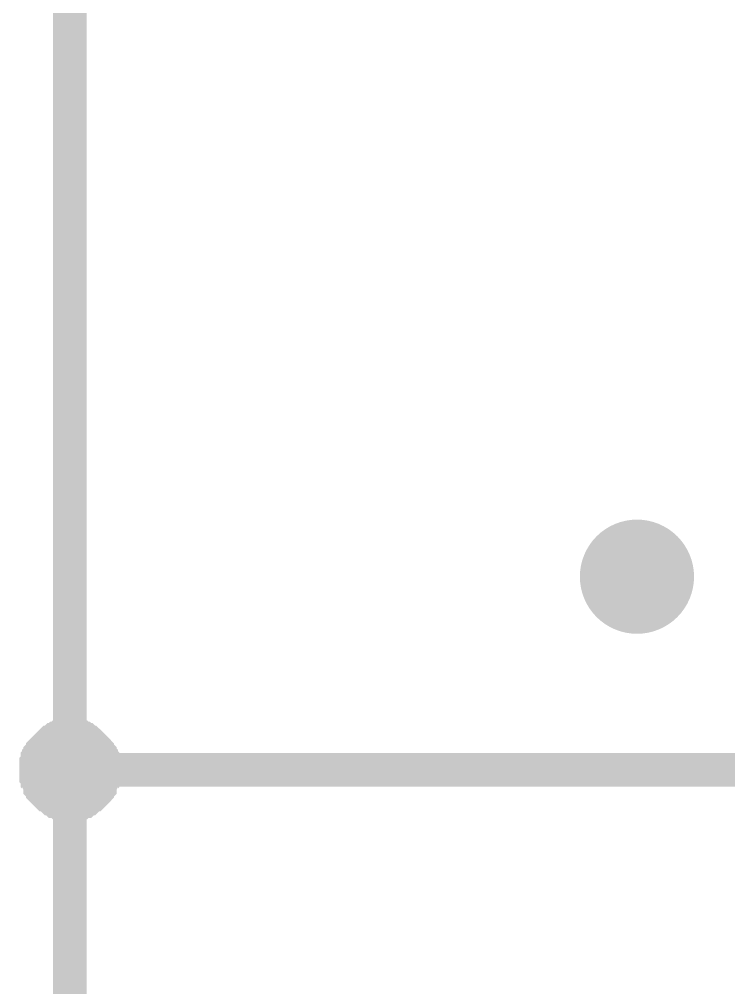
# Model space of a CAD drawing. Header units: millimetres. Extents: x 2.64 to 11.44, y 2.16 to 8.68.
# Drawn here: x 6.8703 to 7.1187, y 4.4821 to 4.8212 of the extents above; entities that cross this region are included whole.
import ezdxf

# ---------------------------------------------------------------- set-up
doc = ezdxf.new("R2010")
doc.units = ezdxf.units.MM
doc.header["$MEASUREMENT"] = 0
doc.layers.add('Sheet', color=255, linetype='Continuous')

msp = doc.modelspace()

# ---------------------------------------------------------------- linework, layer by layer
at = {"layer": 'Sheet', "const_width": 0.0118}
for points in [[(6.888, 4.92078), (6.888, 4.79192)], [(6.888, 4.79192), (6.888, 4.55833), (6.888, 4.55833), (7.18008, 4.55833), (7.23831, 4.55833)], [(6.87617, 4.55833), (6.87617, 4.55879), (6.87617, 4.5597), (6.87617, 4.56015), (6.87662, 4.56061), (6.87662, 4.56106), (6.87662, 4.56198), (6.87708, 4.56243), (6.87708, 4.56289), (6.87753, 4.56334), (6.87753, 4.5638), (6.87799, 4.56425), (6.87844, 4.56471), (6.87844, 4.56516), (6.8789, 4.56562), (6.87935, 4.56607), (6.87981, 4.56653), (6.88026, 4.56698), (6.88072, 4.56744), (6.88117, 4.56789), (6.88163, 4.56789), (6.88208, 4.56835), (6.88254, 4.56881), (6.88299, 4.56881), (6.88345, 4.56926), (6.8839, 4.56926), (6.88436, 4.56972), (6.88527, 4.56972), (6.88572, 4.56972), (6.88618, 4.57017), (6.88663, 4.57017), (6.88754, 4.57017), (6.888, 4.57017)], [(6.87617, 4.55833), (6.87617, 4.55879), (6.87617, 4.5597), (6.87617, 4.56015), (6.87662, 4.56061), (6.87662, 4.56106), (6.87662, 4.56198), (6.87708, 4.56243), (6.87708, 4.56289), (6.87753, 4.56334), (6.87753, 4.5638), (6.87799, 4.56425), (6.87844, 4.56471), (6.87844, 4.56516), (6.8789, 4.56562), (6.87935, 4.56607), (6.87981, 4.56653), (6.88026, 4.56698), (6.88072, 4.56744), (6.88117, 4.56789), (6.88163, 4.56789), (6.88208, 4.56835), (6.88254, 4.56881), (6.88299, 4.56881), (6.88345, 4.56926), (6.8839, 4.56926), (6.88436, 4.56972), (6.88527, 4.56972), (6.88572, 4.56972), (6.88618, 4.57017), (6.88663, 4.57017), (6.88754, 4.57017), (6.888, 4.57017)], [(6.87617, 4.55833), (6.87617, 4.55879), (6.87617, 4.5597), (6.87617, 4.56015), (6.87662, 4.56061), (6.87662, 4.56106), (6.87662, 4.56198), (6.87708, 4.56243), (6.87708, 4.56289), (6.87753, 4.56334), (6.87753, 4.5638), (6.87799, 4.56425), (6.87844, 4.56471), (6.87844, 4.56516), (6.8789, 4.56562), (6.87935, 4.56607), (6.87981, 4.56653), (6.88026, 4.56698), (6.88072, 4.56744), (6.88117, 4.56789), (6.88163, 4.56789), (6.88208, 4.56835), (6.88254, 4.56881), (6.88299, 4.56881), (6.88345, 4.56926), (6.8839, 4.56926), (6.88436, 4.56972), (6.88527, 4.56972), (6.88572, 4.56972), (6.88618, 4.57017), (6.88663, 4.57017), (6.88754, 4.57017), (6.888, 4.57017)], [(6.87617, 4.55833), (6.87617, 4.55879), (6.87617, 4.5597), (6.87617, 4.56015), (6.87662, 4.56061), (6.87662, 4.56106), (6.87662, 4.56198), (6.87708, 4.56243), (6.87708, 4.56289), (6.87753, 4.56334), (6.87753, 4.5638), (6.87799, 4.56425), (6.87844, 4.56471), (6.87844, 4.56516), (6.8789, 4.56562), (6.87935, 4.56607), (6.87981, 4.56653), (6.88026, 4.56698), (6.88072, 4.56744), (6.88117, 4.56789), (6.88163, 4.56789), (6.88208, 4.56835), (6.88254, 4.56881), (6.88299, 4.56881), (6.88345, 4.56926), (6.8839, 4.56926), (6.88436, 4.56972), (6.88527, 4.56972), (6.88572, 4.56972), (6.88618, 4.57017), (6.88663, 4.57017), (6.88754, 4.57017), (6.888, 4.57017)], [(6.87617, 4.55833), (6.87617, 4.55879), (6.87617, 4.5597), (6.87617, 4.56015), (6.87662, 4.56061), (6.87662, 4.56106), (6.87662, 4.56198), (6.87708, 4.56243), (6.87708, 4.56289), (6.87753, 4.56334), (6.87753, 4.5638), (6.87799, 4.56425), (6.87844, 4.56471), (6.87844, 4.56516), (6.8789, 4.56562), (6.87935, 4.56607), (6.87981, 4.56653), (6.88026, 4.56698), (6.88072, 4.56744), (6.88117, 4.56789), (6.88163, 4.56789), (6.88208, 4.56835), (6.88254, 4.56881), (6.88299, 4.56881), (6.88345, 4.56926), (6.8839, 4.56926), (6.88436, 4.56972), (6.88527, 4.56972), (6.88572, 4.56972), (6.88618, 4.57017), (6.88663, 4.57017), (6.88754, 4.57017), (6.888, 4.57017)], [(6.87617, 4.55833), (6.87617, 4.55879), (6.87617, 4.5597), (6.87617, 4.56015), (6.87662, 4.56061), (6.87662, 4.56106), (6.87662, 4.56198), (6.87708, 4.56243), (6.87708, 4.56289), (6.87753, 4.56334), (6.87753, 4.5638), (6.87799, 4.56425), (6.87844, 4.56471), (6.87844, 4.56516), (6.8789, 4.56562), (6.87935, 4.56607), (6.87981, 4.56653), (6.88026, 4.56698), (6.88072, 4.56744), (6.88117, 4.56789), (6.88163, 4.56789), (6.88208, 4.56835), (6.88254, 4.56881), (6.88299, 4.56881), (6.88345, 4.56926), (6.8839, 4.56926), (6.88436, 4.56972), (6.88527, 4.56972), (6.88572, 4.56972), (6.88618, 4.57017), (6.88663, 4.57017), (6.88754, 4.57017), (6.888, 4.57017)], [(6.87617, 4.55833), (6.87617, 4.55879), (6.87617, 4.5597), (6.87617, 4.56015), (6.87662, 4.56061), (6.87662, 4.56106), (6.87662, 4.56198), (6.87708, 4.56243), (6.87708, 4.56289), (6.87753, 4.56334), (6.87753, 4.5638), (6.87799, 4.56425), (6.87844, 4.56471), (6.87844, 4.56516), (6.8789, 4.56562), (6.87935, 4.56607), (6.87981, 4.56653), (6.88026, 4.56698), (6.88072, 4.56744), (6.88117, 4.56789), (6.88163, 4.56789), (6.88208, 4.56835), (6.88254, 4.56881), (6.88299, 4.56881), (6.88345, 4.56926), (6.8839, 4.56926), (6.88436, 4.56972), (6.88527, 4.56972), (6.88572, 4.56972), (6.88618, 4.57017), (6.88663, 4.57017), (6.88754, 4.57017), (6.888, 4.57017)], [(6.87617, 4.55833), (6.87617, 4.55879), (6.87617, 4.5597), (6.87617, 4.56015), (6.87662, 4.56061), (6.87662, 4.56106), (6.87662, 4.56198), (6.87708, 4.56243), (6.87708, 4.56289), (6.87753, 4.56334), (6.87753, 4.5638), (6.87799, 4.56425), (6.87844, 4.56471), (6.87844, 4.56516), (6.8789, 4.56562), (6.87935, 4.56607), (6.87981, 4.56653), (6.88026, 4.56698), (6.88072, 4.56744), (6.88117, 4.56789), (6.88163, 4.56789), (6.88208, 4.56835), (6.88254, 4.56881), (6.88299, 4.56881), (6.88345, 4.56926), (6.8839, 4.56926), (6.88436, 4.56972), (6.88527, 4.56972), (6.88572, 4.56972), (6.88618, 4.57017), (6.88663, 4.57017), (6.88754, 4.57017), (6.888, 4.57017)], [(6.888, 4.57017), (6.888, 4.57017)], [(6.888, 4.57017), (6.88845, 4.57017), (6.88936, 4.57017), (6.88982, 4.57017), (6.89027, 4.56972), (6.89073, 4.56972), (6.89164, 4.56972), (6.89209, 4.56926), (6.89255, 4.56926), (6.893, 4.56881), (6.89346, 4.56881), (6.89391, 4.56835), (6.89437, 4.56789), (6.89482, 4.56789), (6.89528, 4.56744), (6.89573, 4.56698), (6.89619, 4.56653), (6.89664, 4.56607), (6.8971, 4.56562), (6.89755, 4.56516), (6.89755, 4.56471), (6.89801, 4.56425), (6.89846, 4.5638), (6.89846, 4.56334), (6.89892, 4.56289), (6.89892, 4.56243), (6.89937, 4.56198), (6.89937, 4.56106), (6.89937, 4.56061), (6.89983, 4.56015), (6.89983, 4.5597), (6.89983, 4.55879), (6.89983, 4.55833)], [(6.888, 4.57017), (6.888, 4.57017)], [(6.888, 4.57017), (6.88845, 4.57017), (6.88936, 4.57017), (6.88982, 4.57017), (6.89027, 4.56972), (6.89073, 4.56972), (6.89164, 4.56972), (6.89209, 4.56926), (6.89255, 4.56926), (6.893, 4.56881), (6.89346, 4.56881), (6.89391, 4.56835), (6.89437, 4.56789), (6.89482, 4.56789), (6.89528, 4.56744), (6.89573, 4.56698), (6.89619, 4.56653), (6.89664, 4.56607), (6.8971, 4.56562), (6.89755, 4.56516), (6.89755, 4.56471), (6.89801, 4.56425), (6.89846, 4.5638), (6.89846, 4.56334), (6.89892, 4.56289), (6.89892, 4.56243), (6.89937, 4.56198), (6.89937, 4.56106), (6.89937, 4.56061), (6.89983, 4.56015), (6.89983, 4.5597), (6.89983, 4.55879), (6.89983, 4.55833)], [(6.888, 4.57017), (6.888, 4.57017)], [(6.888, 4.57017), (6.88845, 4.57017), (6.88936, 4.57017), (6.88982, 4.57017), (6.89027, 4.56972), (6.89073, 4.56972), (6.89164, 4.56972), (6.89209, 4.56926), (6.89255, 4.56926), (6.893, 4.56881), (6.89346, 4.56881), (6.89391, 4.56835), (6.89437, 4.56789), (6.89482, 4.56789), (6.89528, 4.56744), (6.89573, 4.56698), (6.89619, 4.56653), (6.89664, 4.56607), (6.8971, 4.56562), (6.89755, 4.56516), (6.89755, 4.56471), (6.89801, 4.56425), (6.89846, 4.5638), (6.89846, 4.56334), (6.89892, 4.56289), (6.89892, 4.56243), (6.89937, 4.56198), (6.89937, 4.56106), (6.89937, 4.56061), (6.89983, 4.56015), (6.89983, 4.5597), (6.89983, 4.55879), (6.89983, 4.55833)], [(6.888, 4.57017), (6.888, 4.57017)], [(6.888, 4.57017), (6.88845, 4.57017), (6.88936, 4.57017), (6.88982, 4.57017), (6.89027, 4.56972), (6.89073, 4.56972), (6.89164, 4.56972), (6.89209, 4.56926), (6.89255, 4.56926), (6.893, 4.56881), (6.89346, 4.56881), (6.89391, 4.56835), (6.89437, 4.56789), (6.89482, 4.56789), (6.89528, 4.56744), (6.89573, 4.56698), (6.89619, 4.56653), (6.89664, 4.56607), (6.8971, 4.56562), (6.89755, 4.56516), (6.89755, 4.56471), (6.89801, 4.56425), (6.89846, 4.5638), (6.89846, 4.56334), (6.89892, 4.56289), (6.89892, 4.56243), (6.89937, 4.56198), (6.89937, 4.56106), (6.89937, 4.56061), (6.89983, 4.56015), (6.89983, 4.5597), (6.89983, 4.55879), (6.89983, 4.55833)], [(6.888, 4.57017), (6.888, 4.57017)], [(6.888, 4.57017), (6.88845, 4.57017), (6.88936, 4.57017), (6.88982, 4.57017), (6.89027, 4.56972), (6.89073, 4.56972), (6.89164, 4.56972), (6.89209, 4.56926), (6.89255, 4.56926), (6.893, 4.56881), (6.89346, 4.56881), (6.89391, 4.56835), (6.89437, 4.56789), (6.89482, 4.56789), (6.89528, 4.56744), (6.89573, 4.56698), (6.89619, 4.56653), (6.89664, 4.56607), (6.8971, 4.56562), (6.89755, 4.56516), (6.89755, 4.56471), (6.89801, 4.56425), (6.89846, 4.5638), (6.89846, 4.56334), (6.89892, 4.56289), (6.89892, 4.56243), (6.89937, 4.56198), (6.89937, 4.56106), (6.89937, 4.56061), (6.89983, 4.56015), (6.89983, 4.5597), (6.89983, 4.55879), (6.89983, 4.55833)], [(6.888, 4.57017), (6.888, 4.57017)], [(6.888, 4.57017), (6.88845, 4.57017), (6.88936, 4.57017), (6.88982, 4.57017), (6.89027, 4.56972), (6.89073, 4.56972), (6.89164, 4.56972), (6.89209, 4.56926), (6.89255, 4.56926), (6.893, 4.56881), (6.89346, 4.56881), (6.89391, 4.56835), (6.89437, 4.56789), (6.89482, 4.56789), (6.89528, 4.56744), (6.89573, 4.56698), (6.89619, 4.56653), (6.89664, 4.56607), (6.8971, 4.56562), (6.89755, 4.56516), (6.89755, 4.56471), (6.89801, 4.56425), (6.89846, 4.5638), (6.89846, 4.56334), (6.89892, 4.56289), (6.89892, 4.56243), (6.89937, 4.56198), (6.89937, 4.56106), (6.89937, 4.56061), (6.89983, 4.56015), (6.89983, 4.5597), (6.89983, 4.55879), (6.89983, 4.55833)], [(6.888, 4.57017), (6.888, 4.57017)], [(6.888, 4.57017), (6.88845, 4.57017), (6.88936, 4.57017), (6.88982, 4.57017), (6.89027, 4.56972), (6.89073, 4.56972), (6.89164, 4.56972), (6.89209, 4.56926), (6.89255, 4.56926), (6.893, 4.56881), (6.89346, 4.56881), (6.89391, 4.56835), (6.89437, 4.56789), (6.89482, 4.56789), (6.89528, 4.56744), (6.89573, 4.56698), (6.89619, 4.56653), (6.89664, 4.56607), (6.8971, 4.56562), (6.89755, 4.56516), (6.89755, 4.56471), (6.89801, 4.56425), (6.89846, 4.5638), (6.89846, 4.56334), (6.89892, 4.56289), (6.89892, 4.56243), (6.89937, 4.56198), (6.89937, 4.56106), (6.89937, 4.56061), (6.89983, 4.56015), (6.89983, 4.5597), (6.89983, 4.55879), (6.89983, 4.55833)], [(6.888, 4.57017), (6.888, 4.57017)], [(6.888, 4.57017), (6.88845, 4.57017), (6.88936, 4.57017), (6.88982, 4.57017), (6.89027, 4.56972), (6.89073, 4.56972), (6.89164, 4.56972), (6.89209, 4.56926), (6.89255, 4.56926), (6.893, 4.56881), (6.89346, 4.56881), (6.89391, 4.56835), (6.89437, 4.56789), (6.89482, 4.56789), (6.89528, 4.56744), (6.89573, 4.56698), (6.89619, 4.56653), (6.89664, 4.56607), (6.8971, 4.56562), (6.89755, 4.56516), (6.89755, 4.56471), (6.89801, 4.56425), (6.89846, 4.5638), (6.89846, 4.56334), (6.89892, 4.56289), (6.89892, 4.56243), (6.89937, 4.56198), (6.89937, 4.56106), (6.89937, 4.56061), (6.89983, 4.56015), (6.89983, 4.5597), (6.89983, 4.55879), (6.89983, 4.55833)], [(6.888, 4.54649), (6.88754, 4.54649), (6.88663, 4.54649), (6.88618, 4.54649), (6.88572, 4.54695), (6.88527, 4.54695), (6.88436, 4.54695), (6.8839, 4.5474), (6.88345, 4.5474), (6.88299, 4.5474), (6.88254, 4.54786), (6.88208, 4.54832), (6.88163, 4.54832), (6.88117, 4.54877), (6.88072, 4.54923), (6.88026, 4.54968), (6.87981, 4.54968), (6.87935, 4.55014), (6.8789, 4.55059), (6.87844, 4.55105), (6.87844, 4.5515), (6.87799, 4.55196), (6.87753, 4.55241), (6.87753, 4.55287), (6.87708, 4.55378), (6.87708, 4.55423), (6.87662, 4.55469), (6.87662, 4.55515), (6.87662, 4.55606), (6.87617, 4.55651), (6.87617, 4.55697), (6.87617, 4.55788), (6.87617, 4.55833)], [(6.87617, 4.55833), (6.87617, 4.55833)], [(6.888, 4.54649), (6.88754, 4.54649), (6.88663, 4.54649), (6.88618, 4.54649), (6.88572, 4.54695), (6.88527, 4.54695), (6.88436, 4.54695), (6.8839, 4.5474), (6.88345, 4.5474), (6.88299, 4.5474), (6.88254, 4.54786), (6.88208, 4.54832), (6.88163, 4.54832), (6.88117, 4.54877), (6.88072, 4.54923), (6.88026, 4.54968), (6.87981, 4.54968), (6.87935, 4.55014), (6.8789, 4.55059), (6.87844, 4.55105), (6.87844, 4.5515), (6.87799, 4.55196), (6.87753, 4.55241), (6.87753, 4.55287), (6.87708, 4.55378), (6.87708, 4.55423), (6.87662, 4.55469), (6.87662, 4.55515), (6.87662, 4.55606), (6.87617, 4.55651), (6.87617, 4.55697), (6.87617, 4.55788), (6.87617, 4.55833)], [(6.87617, 4.55833), (6.87617, 4.55833)], [(6.888, 4.54649), (6.88754, 4.54649), (6.88663, 4.54649), (6.88618, 4.54649), (6.88572, 4.54695), (6.88527, 4.54695), (6.88436, 4.54695), (6.8839, 4.5474), (6.88345, 4.5474), (6.88299, 4.5474), (6.88254, 4.54786), (6.88208, 4.54832), (6.88163, 4.54832), (6.88117, 4.54877), (6.88072, 4.54923), (6.88026, 4.54968), (6.87981, 4.54968), (6.87935, 4.55014), (6.8789, 4.55059), (6.87844, 4.55105), (6.87844, 4.5515), (6.87799, 4.55196), (6.87753, 4.55241), (6.87753, 4.55287), (6.87708, 4.55378), (6.87708, 4.55423), (6.87662, 4.55469), (6.87662, 4.55515), (6.87662, 4.55606), (6.87617, 4.55651), (6.87617, 4.55697), (6.87617, 4.55788), (6.87617, 4.55833)], [(6.87617, 4.55833), (6.87617, 4.55833)], [(6.888, 4.54649), (6.88754, 4.54649), (6.88663, 4.54649), (6.88618, 4.54649), (6.88572, 4.54695), (6.88527, 4.54695), (6.88436, 4.54695), (6.8839, 4.5474), (6.88345, 4.5474), (6.88299, 4.5474), (6.88254, 4.54786), (6.88208, 4.54832), (6.88163, 4.54832), (6.88117, 4.54877), (6.88072, 4.54923), (6.88026, 4.54968), (6.87981, 4.54968), (6.87935, 4.55014), (6.8789, 4.55059), (6.87844, 4.55105), (6.87844, 4.5515), (6.87799, 4.55196), (6.87753, 4.55241), (6.87753, 4.55287), (6.87708, 4.55378), (6.87708, 4.55423), (6.87662, 4.55469), (6.87662, 4.55515), (6.87662, 4.55606), (6.87617, 4.55651), (6.87617, 4.55697), (6.87617, 4.55788), (6.87617, 4.55833)], [(6.87617, 4.55833), (6.87617, 4.55833)], [(6.888, 4.54649), (6.88754, 4.54649), (6.88663, 4.54649), (6.88618, 4.54649), (6.88572, 4.54695), (6.88527, 4.54695), (6.88436, 4.54695), (6.8839, 4.5474), (6.88345, 4.5474), (6.88299, 4.5474), (6.88254, 4.54786), (6.88208, 4.54832), (6.88163, 4.54832), (6.88117, 4.54877), (6.88072, 4.54923), (6.88026, 4.54968), (6.87981, 4.54968), (6.87935, 4.55014), (6.8789, 4.55059), (6.87844, 4.55105), (6.87844, 4.5515), (6.87799, 4.55196), (6.87753, 4.55241), (6.87753, 4.55287), (6.87708, 4.55378), (6.87708, 4.55423), (6.87662, 4.55469), (6.87662, 4.55515), (6.87662, 4.55606), (6.87617, 4.55651), (6.87617, 4.55697), (6.87617, 4.55788), (6.87617, 4.55833)], [(6.87617, 4.55833), (6.87617, 4.55833)], [(6.888, 4.54649), (6.88754, 4.54649), (6.88663, 4.54649), (6.88618, 4.54649), (6.88572, 4.54695), (6.88527, 4.54695), (6.88436, 4.54695), (6.8839, 4.5474), (6.88345, 4.5474), (6.88299, 4.5474), (6.88254, 4.54786), (6.88208, 4.54832), (6.88163, 4.54832), (6.88117, 4.54877), (6.88072, 4.54923), (6.88026, 4.54968), (6.87981, 4.54968), (6.87935, 4.55014), (6.8789, 4.55059), (6.87844, 4.55105), (6.87844, 4.5515), (6.87799, 4.55196), (6.87753, 4.55241), (6.87753, 4.55287), (6.87708, 4.55378), (6.87708, 4.55423), (6.87662, 4.55469), (6.87662, 4.55515), (6.87662, 4.55606), (6.87617, 4.55651), (6.87617, 4.55697), (6.87617, 4.55788), (6.87617, 4.55833)], [(6.87617, 4.55833), (6.87617, 4.55833)], [(6.888, 4.54649), (6.88754, 4.54649), (6.88663, 4.54649), (6.88618, 4.54649), (6.88572, 4.54695), (6.88527, 4.54695), (6.88436, 4.54695), (6.8839, 4.5474), (6.88345, 4.5474), (6.88299, 4.5474), (6.88254, 4.54786), (6.88208, 4.54832), (6.88163, 4.54832), (6.88117, 4.54877), (6.88072, 4.54923), (6.88026, 4.54968), (6.87981, 4.54968), (6.87935, 4.55014), (6.8789, 4.55059), (6.87844, 4.55105), (6.87844, 4.5515), (6.87799, 4.55196), (6.87753, 4.55241), (6.87753, 4.55287), (6.87708, 4.55378), (6.87708, 4.55423), (6.87662, 4.55469), (6.87662, 4.55515), (6.87662, 4.55606), (6.87617, 4.55651), (6.87617, 4.55697), (6.87617, 4.55788), (6.87617, 4.55833)], [(6.87617, 4.55833), (6.87617, 4.55833)], [(6.888, 4.54649), (6.88754, 4.54649), (6.88663, 4.54649), (6.88618, 4.54649), (6.88572, 4.54695), (6.88527, 4.54695), (6.88436, 4.54695), (6.8839, 4.5474), (6.88345, 4.5474), (6.88299, 4.5474), (6.88254, 4.54786), (6.88208, 4.54832), (6.88163, 4.54832), (6.88117, 4.54877), (6.88072, 4.54923), (6.88026, 4.54968), (6.87981, 4.54968), (6.87935, 4.55014), (6.8789, 4.55059), (6.87844, 4.55105), (6.87844, 4.5515), (6.87799, 4.55196), (6.87753, 4.55241), (6.87753, 4.55287), (6.87708, 4.55378), (6.87708, 4.55423), (6.87662, 4.55469), (6.87662, 4.55515), (6.87662, 4.55606), (6.87617, 4.55651), (6.87617, 4.55697), (6.87617, 4.55788), (6.87617, 4.55833)], [(6.87617, 4.55833), (6.87617, 4.55833)], [(6.888, 4.55833), (6.888, 4.20773)], [(6.89983, 4.55833), (6.89983, 4.55788), (6.89983, 4.55697), (6.89983, 4.55651), (6.89937, 4.55606), (6.89937, 4.55515), (6.89937, 4.55469), (6.89892, 4.55423), (6.89892, 4.55378), (6.89846, 4.55287), (6.89846, 4.55241), (6.89801, 4.55196), (6.89755, 4.5515), (6.89755, 4.55105), (6.8971, 4.55059), (6.89664, 4.55014), (6.89619, 4.54968), (6.89573, 4.54968), (6.89528, 4.54923), (6.89482, 4.54877), (6.89437, 4.54832), (6.89391, 4.54832), (6.89346, 4.54786), (6.893, 4.5474), (6.89255, 4.5474), (6.89209, 4.5474), (6.89164, 4.54695), (6.89073, 4.54695), (6.89027, 4.54695), (6.88982, 4.54649), (6.88936, 4.54649), (6.88845, 4.54649), (6.888, 4.54649)], [(6.89983, 4.55833), (6.89983, 4.55788), (6.89983, 4.55697), (6.89983, 4.55651), (6.89937, 4.55606), (6.89937, 4.55515), (6.89937, 4.55469), (6.89892, 4.55423), (6.89892, 4.55378), (6.89846, 4.55287), (6.89846, 4.55241), (6.89801, 4.55196), (6.89755, 4.5515), (6.89755, 4.55105), (6.8971, 4.55059), (6.89664, 4.55014), (6.89619, 4.54968), (6.89573, 4.54968), (6.89528, 4.54923), (6.89482, 4.54877), (6.89437, 4.54832), (6.89391, 4.54832), (6.89346, 4.54786), (6.893, 4.5474), (6.89255, 4.5474), (6.89209, 4.5474), (6.89164, 4.54695), (6.89073, 4.54695), (6.89027, 4.54695), (6.88982, 4.54649), (6.88936, 4.54649), (6.88845, 4.54649), (6.888, 4.54649)], [(6.89983, 4.55833), (6.89983, 4.55788), (6.89983, 4.55697), (6.89983, 4.55651), (6.89937, 4.55606), (6.89937, 4.55515), (6.89937, 4.55469), (6.89892, 4.55423), (6.89892, 4.55378), (6.89846, 4.55287), (6.89846, 4.55241), (6.89801, 4.55196), (6.89755, 4.5515), (6.89755, 4.55105), (6.8971, 4.55059), (6.89664, 4.55014), (6.89619, 4.54968), (6.89573, 4.54968), (6.89528, 4.54923), (6.89482, 4.54877), (6.89437, 4.54832), (6.89391, 4.54832), (6.89346, 4.54786), (6.893, 4.5474), (6.89255, 4.5474), (6.89209, 4.5474), (6.89164, 4.54695), (6.89073, 4.54695), (6.89027, 4.54695), (6.88982, 4.54649), (6.88936, 4.54649), (6.88845, 4.54649), (6.888, 4.54649)], [(6.89983, 4.55833), (6.89983, 4.55788), (6.89983, 4.55697), (6.89983, 4.55651), (6.89937, 4.55606), (6.89937, 4.55515), (6.89937, 4.55469), (6.89892, 4.55423), (6.89892, 4.55378), (6.89846, 4.55287), (6.89846, 4.55241), (6.89801, 4.55196), (6.89755, 4.5515), (6.89755, 4.55105), (6.8971, 4.55059), (6.89664, 4.55014), (6.89619, 4.54968), (6.89573, 4.54968), (6.89528, 4.54923), (6.89482, 4.54877), (6.89437, 4.54832), (6.89391, 4.54832), (6.89346, 4.54786), (6.893, 4.5474), (6.89255, 4.5474), (6.89209, 4.5474), (6.89164, 4.54695), (6.89073, 4.54695), (6.89027, 4.54695), (6.88982, 4.54649), (6.88936, 4.54649), (6.88845, 4.54649), (6.888, 4.54649)], [(6.89983, 4.55833), (6.89983, 4.55788), (6.89983, 4.55697), (6.89983, 4.55651), (6.89937, 4.55606), (6.89937, 4.55515), (6.89937, 4.55469), (6.89892, 4.55423), (6.89892, 4.55378), (6.89846, 4.55287), (6.89846, 4.55241), (6.89801, 4.55196), (6.89755, 4.5515), (6.89755, 4.55105), (6.8971, 4.55059), (6.89664, 4.55014), (6.89619, 4.54968), (6.89573, 4.54968), (6.89528, 4.54923), (6.89482, 4.54877), (6.89437, 4.54832), (6.89391, 4.54832), (6.89346, 4.54786), (6.893, 4.5474), (6.89255, 4.5474), (6.89209, 4.5474), (6.89164, 4.54695), (6.89073, 4.54695), (6.89027, 4.54695), (6.88982, 4.54649), (6.88936, 4.54649), (6.88845, 4.54649), (6.888, 4.54649)], [(6.89983, 4.55833), (6.89983, 4.55788), (6.89983, 4.55697), (6.89983, 4.55651), (6.89937, 4.55606), (6.89937, 4.55515), (6.89937, 4.55469), (6.89892, 4.55423), (6.89892, 4.55378), (6.89846, 4.55287), (6.89846, 4.55241), (6.89801, 4.55196), (6.89755, 4.5515), (6.89755, 4.55105), (6.8971, 4.55059), (6.89664, 4.55014), (6.89619, 4.54968), (6.89573, 4.54968), (6.89528, 4.54923), (6.89482, 4.54877), (6.89437, 4.54832), (6.89391, 4.54832), (6.89346, 4.54786), (6.893, 4.5474), (6.89255, 4.5474), (6.89209, 4.5474), (6.89164, 4.54695), (6.89073, 4.54695), (6.89027, 4.54695), (6.88982, 4.54649), (6.88936, 4.54649), (6.88845, 4.54649), (6.888, 4.54649)], [(6.89983, 4.55833), (6.89983, 4.55788), (6.89983, 4.55697), (6.89983, 4.55651), (6.89937, 4.55606), (6.89937, 4.55515), (6.89937, 4.55469), (6.89892, 4.55423), (6.89892, 4.55378), (6.89846, 4.55287), (6.89846, 4.55241), (6.89801, 4.55196), (6.89755, 4.5515), (6.89755, 4.55105), (6.8971, 4.55059), (6.89664, 4.55014), (6.89619, 4.54968), (6.89573, 4.54968), (6.89528, 4.54923), (6.89482, 4.54877), (6.89437, 4.54832), (6.89391, 4.54832), (6.89346, 4.54786), (6.893, 4.5474), (6.89255, 4.5474), (6.89209, 4.5474), (6.89164, 4.54695), (6.89073, 4.54695), (6.89027, 4.54695), (6.88982, 4.54649), (6.88936, 4.54649), (6.88845, 4.54649), (6.888, 4.54649)], [(6.89983, 4.55833), (6.89983, 4.55788), (6.89983, 4.55697), (6.89983, 4.55651), (6.89937, 4.55606), (6.89937, 4.55515), (6.89937, 4.55469), (6.89892, 4.55423), (6.89892, 4.55378), (6.89846, 4.55287), (6.89846, 4.55241), (6.89801, 4.55196), (6.89755, 4.5515), (6.89755, 4.55105), (6.8971, 4.55059), (6.89664, 4.55014), (6.89619, 4.54968), (6.89573, 4.54968), (6.89528, 4.54923), (6.89482, 4.54877), (6.89437, 4.54832), (6.89391, 4.54832), (6.89346, 4.54786), (6.893, 4.5474), (6.89255, 4.5474), (6.89209, 4.5474), (6.89164, 4.54695), (6.89073, 4.54695), (6.89027, 4.54695), (6.88982, 4.54649), (6.88936, 4.54649), (6.88845, 4.54649), (6.888, 4.54649)], [(6.89983, 4.55833), (6.89983, 4.55833), (6.89983, 4.55833), (6.89983, 4.55833), (6.89983, 4.55833), (6.89983, 4.55833), (6.89983, 4.55833), (6.89983, 4.55833), (6.89983, 4.55833), (6.89983, 4.55833), (6.89983, 4.55833), (6.89983, 4.55833), (6.89983, 4.55833), (6.89983, 4.55833), (6.89983, 4.55833), (6.89983, 4.55833), (6.89983, 4.55833), (6.89983, 4.55833), (6.89983, 4.55833), (6.89983, 4.55833), (6.89983, 4.55833), (6.89983, 4.55833), (6.89983, 4.55833), (6.89983, 4.55833), (6.89983, 4.55833), (6.89983, 4.55833), (6.89983, 4.55833), (6.89983, 4.55833), (6.89983, 4.55833), (6.89983, 4.55833), (6.89983, 4.55833), (6.89983, 4.55833), (6.89983, 4.55833)], [(6.89983, 4.55833), (6.89983, 4.55833)], [(6.89983, 4.55833), (6.89983, 4.55833), (6.89983, 4.55833), (6.89983, 4.55833), (6.89983, 4.55833), (6.89983, 4.55833), (6.89983, 4.55833), (6.89983, 4.55833), (6.89983, 4.55833), (6.89983, 4.55833), (6.89983, 4.55833), (6.89983, 4.55833), (6.89983, 4.55833), (6.89983, 4.55833), (6.89983, 4.55833), (6.89983, 4.55833), (6.89983, 4.55833), (6.89983, 4.55833), (6.89983, 4.55833), (6.89983, 4.55833), (6.89983, 4.55833), (6.89983, 4.55833), (6.89983, 4.55833), (6.89983, 4.55833), (6.89983, 4.55833), (6.89983, 4.55833), (6.89983, 4.55833), (6.89983, 4.55833), (6.89983, 4.55833), (6.89983, 4.55833), (6.89983, 4.55833), (6.89983, 4.55833), (6.89983, 4.55833)], [(6.89983, 4.55833), (6.89983, 4.55833)], [(6.89983, 4.55833), (6.89983, 4.55833), (6.89983, 4.55833), (6.89983, 4.55833), (6.89983, 4.55833), (6.89983, 4.55833), (6.89983, 4.55833), (6.89983, 4.55833), (6.89983, 4.55833), (6.89983, 4.55833), (6.89983, 4.55833), (6.89983, 4.55833), (6.89983, 4.55833), (6.89983, 4.55833), (6.89983, 4.55833), (6.89983, 4.55833), (6.89983, 4.55833), (6.89983, 4.55833), (6.89983, 4.55833), (6.89983, 4.55833), (6.89983, 4.55833), (6.89983, 4.55833), (6.89983, 4.55833), (6.89983, 4.55833), (6.89983, 4.55833), (6.89983, 4.55833), (6.89983, 4.55833), (6.89983, 4.55833), (6.89983, 4.55833), (6.89983, 4.55833), (6.89983, 4.55833), (6.89983, 4.55833), (6.89983, 4.55833)], [(6.89983, 4.55833), (6.89983, 4.55833)], [(6.89983, 4.55833), (6.89983, 4.55833), (6.89983, 4.55833), (6.89983, 4.55833), (6.89983, 4.55833), (6.89983, 4.55833), (6.89983, 4.55833), (6.89983, 4.55833), (6.89983, 4.55833), (6.89983, 4.55833), (6.89983, 4.55833), (6.89983, 4.55833), (6.89983, 4.55833), (6.89983, 4.55833), (6.89983, 4.55833), (6.89983, 4.55833), (6.89983, 4.55833), (6.89983, 4.55833), (6.89983, 4.55833), (6.89983, 4.55833), (6.89983, 4.55833), (6.89983, 4.55833), (6.89983, 4.55833), (6.89983, 4.55833), (6.89983, 4.55833), (6.89983, 4.55833), (6.89983, 4.55833), (6.89983, 4.55833), (6.89983, 4.55833), (6.89983, 4.55833), (6.89983, 4.55833), (6.89983, 4.55833), (6.89983, 4.55833)], [(6.89983, 4.55833), (6.89983, 4.55833)], [(6.89983, 4.55833), (6.89983, 4.55833), (6.89983, 4.55833), (6.89983, 4.55833), (6.89983, 4.55833), (6.89983, 4.55833), (6.89983, 4.55833), (6.89983, 4.55833), (6.89983, 4.55833), (6.89983, 4.55833), (6.89983, 4.55833), (6.89983, 4.55833), (6.89983, 4.55833), (6.89983, 4.55833), (6.89983, 4.55833), (6.89983, 4.55833), (6.89983, 4.55833), (6.89983, 4.55833), (6.89983, 4.55833), (6.89983, 4.55833), (6.89983, 4.55833), (6.89983, 4.55833), (6.89983, 4.55833), (6.89983, 4.55833), (6.89983, 4.55833), (6.89983, 4.55833), (6.89983, 4.55833), (6.89983, 4.55833), (6.89983, 4.55833), (6.89983, 4.55833), (6.89983, 4.55833), (6.89983, 4.55833), (6.89983, 4.55833)], [(6.89983, 4.55833), (6.89983, 4.55833)], [(6.89983, 4.55833), (6.89983, 4.55833), (6.89983, 4.55833), (6.89983, 4.55833), (6.89983, 4.55833), (6.89983, 4.55833), (6.89983, 4.55833), (6.89983, 4.55833), (6.89983, 4.55833), (6.89983, 4.55833), (6.89983, 4.55833), (6.89983, 4.55833), (6.89983, 4.55833), (6.89983, 4.55833), (6.89983, 4.55833), (6.89983, 4.55833), (6.89983, 4.55833), (6.89983, 4.55833), (6.89983, 4.55833), (6.89983, 4.55833), (6.89983, 4.55833), (6.89983, 4.55833), (6.89983, 4.55833), (6.89983, 4.55833), (6.89983, 4.55833), (6.89983, 4.55833), (6.89983, 4.55833), (6.89983, 4.55833), (6.89983, 4.55833), (6.89983, 4.55833), (6.89983, 4.55833), (6.89983, 4.55833), (6.89983, 4.55833)], [(6.89983, 4.55833), (6.89983, 4.55833)], [(6.89983, 4.55833), (6.89983, 4.55833), (6.89983, 4.55833), (6.89983, 4.55833), (6.89983, 4.55833), (6.89983, 4.55833), (6.89983, 4.55833), (6.89983, 4.55833), (6.89983, 4.55833), (6.89983, 4.55833), (6.89983, 4.55833), (6.89983, 4.55833), (6.89983, 4.55833), (6.89983, 4.55833), (6.89983, 4.55833), (6.89983, 4.55833), (6.89983, 4.55833), (6.89983, 4.55833), (6.89983, 4.55833), (6.89983, 4.55833), (6.89983, 4.55833), (6.89983, 4.55833), (6.89983, 4.55833), (6.89983, 4.55833), (6.89983, 4.55833), (6.89983, 4.55833), (6.89983, 4.55833), (6.89983, 4.55833), (6.89983, 4.55833), (6.89983, 4.55833), (6.89983, 4.55833), (6.89983, 4.55833), (6.89983, 4.55833)], [(6.89983, 4.55833), (6.89983, 4.55833)], [(6.89983, 4.55833), (6.89983, 4.55833), (6.89983, 4.55833), (6.89983, 4.55833), (6.89983, 4.55833), (6.89983, 4.55833), (6.89983, 4.55833), (6.89983, 4.55833), (6.89983, 4.55833), (6.89983, 4.55833), (6.89983, 4.55833), (6.89983, 4.55833), (6.89983, 4.55833), (6.89983, 4.55833), (6.89983, 4.55833), (6.89983, 4.55833), (6.89983, 4.55833), (6.89983, 4.55833), (6.89983, 4.55833), (6.89983, 4.55833), (6.89983, 4.55833), (6.89983, 4.55833), (6.89983, 4.55833), (6.89983, 4.55833), (6.89983, 4.55833), (6.89983, 4.55833), (6.89983, 4.55833), (6.89983, 4.55833), (6.89983, 4.55833), (6.89983, 4.55833), (6.89983, 4.55833), (6.89983, 4.55833), (6.89983, 4.55833)], [(6.89983, 4.55833), (6.89983, 4.55833)]]:
    msp.add_lwpolyline(points, dxfattribs=at)
at = {"layer": 'Sheet', "const_width": 0.02}
msp.add_lwpolyline([(7.07661, 4.62598, 1), (7.09661, 4.62598, 1)], format="xyb", close=True, dxfattribs=at)

doc.saveas('drawing.dxf')
